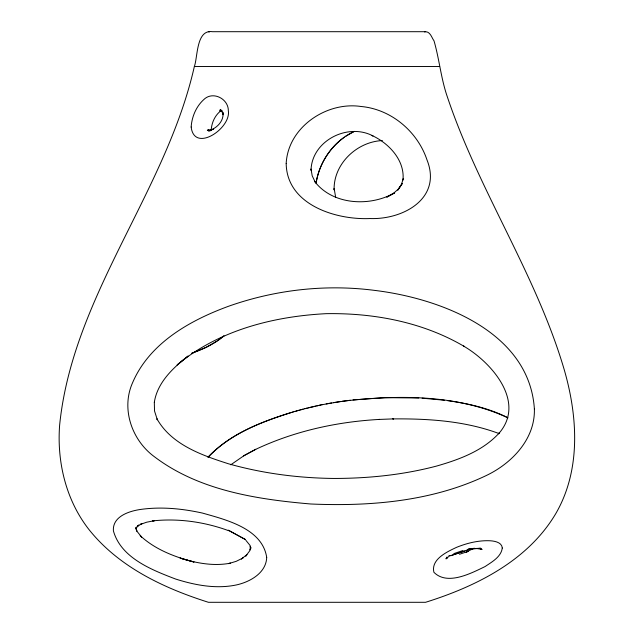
<?xml version="1.0" encoding="UTF-8"?>
<svg xmlns="http://www.w3.org/2000/svg" width="634" height="634" viewBox="0 0 634 634"><rect width="100%" height="100%" fill="white"/><g stroke="black" fill="none" stroke-linecap="round" stroke-linejoin="round"><path stroke-width="0.95" d="M211.193 129.978C211.693 122.687 214.981 115.214 220.925 110.76M316.049 183.385C319.346 161.393 333.69 141.136 353.907 131.579M447.002 557.048L446.708 558.792L446.819 557.318L445.916 558.808L450.108 555.463M316.136 182.877C319.037 164.681 329.403 147.746 344.468 137.102M194.345 66.53C197.848 57.02 196.168 29.188 212.525 31.7L425.652 31.7C430.454 31.851 431.675 37.683 434.021 40.861C439.378 59.374 441.018 78.767 447.406 97.042C478.876 190.985 536.126 274.221 564.165 369.479C577.772 416.443 581.172 470.04 555.701 513.746C527.813 560.836 476.015 586.474 425.557 602.3L208.451 602.3C163.786 588.17 118.93 567.073 89.077 529.683C65.999 500.297 56.838 462.067 59.628 425.184C72.672 295.484 166.037 191.888 194.345 66.53L439.639 66.53M136.5 527.329L136.064 528.724L136.183 527.266L136.698 531.189L136.167 529.16L137.364 531.76L141.62 537.093L140.177 535.627C155.037 549.504 174.659 556.937 194.028 562.033L180.088 558.086C196.263 563.119 213.571 566.439 230.427 563.158L228.533 563.634L236.213 561.328L243.004 557.96L241.34 559.006L246.927 554.639L245.723 556.145L249.645 550.914L250.779 548.125L250.105 549.9L250.264 546.231L250.858 547.919L249.875 545.232L245.826 540.255M136.429 527.29L135.834 528.597L138.767 524.936M397.859 189.962L402.328 183.464L397.859 189.962L401.377 184.581L403.264 178.685L402.986 180.008C404.952 160.251 388.88 143.292 372.063 135.525L372.966 135.914C347.551 122.489 311.746 140.93 311.025 170.253L311.025 169.016L312.205 175.824L315.288 182.275M208.071 457.201C230.285 433.743 261.438 421.8 291.64 412.362M208.095 457.154C230.998 432.816 263.744 420.952 294.969 411.387M138.267 525.443L137.277 526.466L142.111 523.51L140.233 524.453L146.723 522.194L154.537 520.68L152.628 520.894C178.233 518.144 204.473 521.845 228.628 530.69M398.675 188.781L393.437 193.394L386.788 197.142L394.665 192.823C370.034 206.938 332.644 205.226 314.535 181.316M224.032 335.814L217.684 340.672M230.76 464.809L244.209 455.521L255.764 449.308L243.591 455.87L244.209 455.521M223.683 336.115C214.26 344.008 203.015 349.421 191.428 353.312M217.01 341.124L206.121 347.345L192.467 352.964M345.807 136.183L354.319 131.389M474.2 548.141L466.085 552.159L468.161 551.366L459.484 554.282M210.147 130.905L207.334 130.176L211.423 129.891L208.515 130.826C216.432 128.662 224.285 121.126 222.899 112.337L223.239 114.667L221.654 111.005L220.267 109.595L222.32 111.204M255.248 449.577C294.049 431.168 336.717 421.769 379.489 419.415L378.775 419.446L393.627 418.876L392.771 418.908C428.624 418.559 465.356 420.944 499.22 433.632M221.417 110.371L219.887 111.005L221.734 110.617M470.745 548.846L466.307 550.542M470.69 548.862L450.584 555.725M453.778 553.64L463.026 550.471M464.643 551.144L450.711 555.685M211.098 129.962L213.642 129.106L208.515 130.826M292.512 412.108L293.383 411.846M294.263 411.593L303.115 409.16M296.015 411.094L297.766 410.602M298.646 410.356L299.525 410.119M300.413 409.873L305.192 408.621M304.819 408.716L315.74 406.085M306.23 408.351L307.276 408.09M308.362 407.82L321.145 404.92M316.81 405.847L317.888 405.609M319.029 405.364L322.603 404.619M322.238 404.69L340.616 401.496M326.177 403.913L331.542 402.939M333.333 402.638L350.325 400.22M467.829 549.377L480.651 548.259L468.819 548.798L472.449 548.648M342.297 401.259C397.463 394.871 456.591 394.071 507.977 417.838M353.035 399.903L384.854 397.661L418.828 397.993M382.389 140.574C356.95 141.659 333.436 163.857 334.11 189.915L334.15 188.48L335.632 197.126M425.652 31.7L424.447 31.748L424.97 31.748M448.967 555.55L451.543 555.558M209.03 31.748L209.545 31.748L208.348 31.7M422.117 398.176L444.371 400.228M476.356 548.45L482.014 549.385L479.97 548.481L481.792 549.377M447.438 400.633C468.043 403.525 488.751 408.074 507.422 417.544M221.686 110.451L219.832 110.181L221.52 110.744M245.358 539.502L228.985 530.595M245.54 539.589L228.248 530.143M209.529 130.659L208.261 129.772L209.529 130.77M534.375 408.946C535.286 439.093 511.725 463.525 485.969 475.682C431.778 501.446 369.947 506.558 310.708 503.99C256.627 499.346 198.87 490.431 154.482 456.789C131.84 440.297 120.856 408.787 132.609 382.667C149.513 343.113 189.946 320.376 228.573 306.254C275.085 289.801 325.432 284.032 374.401 290.364C439.845 298.21 529.382 331.495 534.375 408.946M191.159 127.014C194.281 153.293 231.275 128.353 228.327 110.736C228.517 98.706 212.691 90.654 203.744 99.625C196.136 106.544 191.825 116.838 191.159 127.014M502.286 548.014C501.129 556.969 491.786 562.025 485.058 566.566C470.745 573.485 447.208 585.816 433.886 572.264C430.803 559.299 446.93 551.881 456.417 547.404C467.163 543.045 478.765 540.184 490.423 540.786C494.892 541.095 501.89 542.403 502.286 548.014M286.18 163.54C286.822 204.869 335.933 220.077 370.05 218.54C403.565 219.768 442.31 198.125 426.959 159.808C417.473 131.444 391.091 109.143 361 106.488C326.407 101.321 287.939 127.371 286.18 163.54M266.7 557.405C266.185 573.065 249.82 582.052 236.244 584.968C215.996 589.2 195.058 585.174 175.634 579.048C151.788 569.918 120.975 557.999 113.407 530.872C112.258 516.084 130.057 510.79 141.636 509.3C161.924 506.598 182.592 508.682 202.508 513.088C226.386 519.856 262.349 528.613 266.7 557.405M154.316 402.336L154.53 411.014L157.335 419.771L156.955 418.844C171.552 444.711 201.81 455.267 228.541 463.803C262.698 473.447 298.186 478.044 333.642 478.448C368.259 478.456 403.018 474.906 436.541 466.077C459.388 459.523 483.116 450.845 499.434 432.737L498.57 433.791C526.727 402.138 491.366 362.157 463.517 346.045L464.54 346.616C423.052 322.112 373.941 312.871 326.153 313.671C273.309 316.382 218.381 330.362 177.124 364.954L188.108 356.054C173.074 367.768 157.327 382.571 154.316 402.336"/></g></svg>
